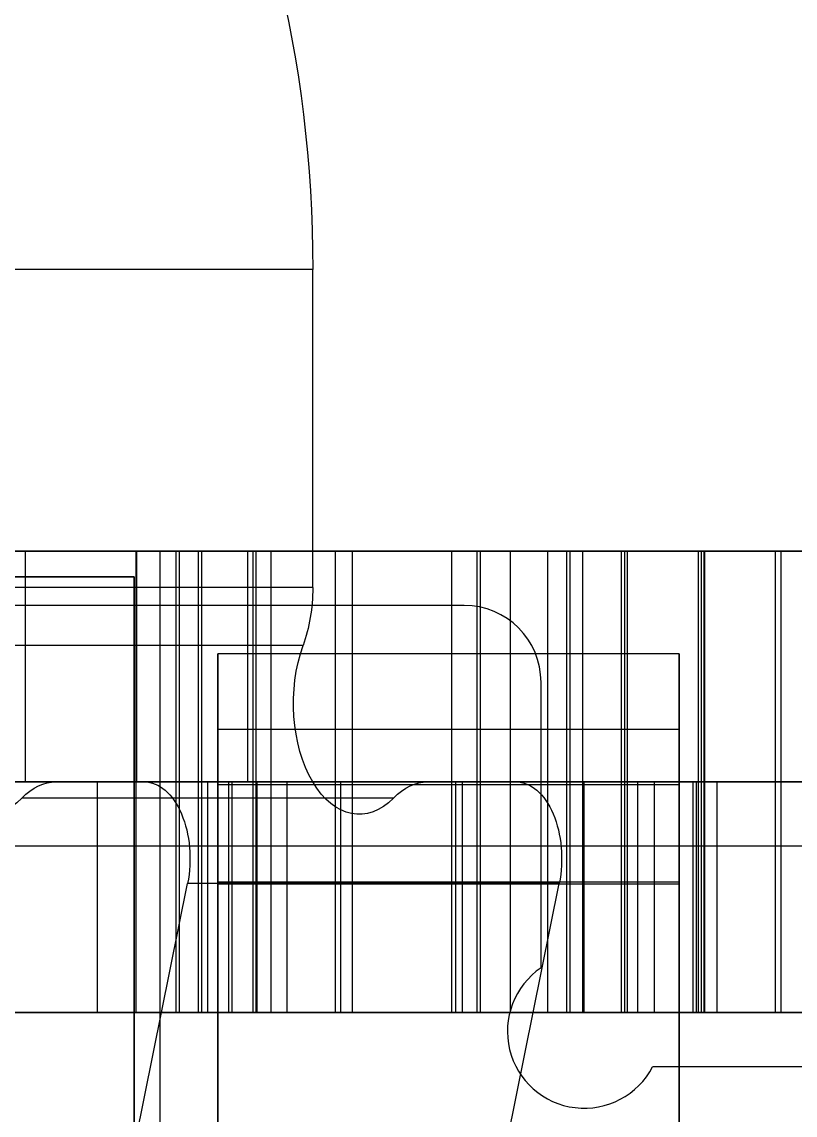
# Model space of a CAD drawing. Header units: millimetres. Extents: x -1736 to -633, y -290 to 351.
# Drawn here: x -717.12 to -686.95, y 277.99 to 320.66 of the extents above; entities that cross this region are included whole.
import ezdxf

# ---------------------------------------------------------------- set-up
doc = ezdxf.new("R2010")
doc.units = ezdxf.units.MM
doc.header["$MEASUREMENT"] = 0
doc.layers.add('The Irrigation System', color=7, linetype='Continuous', true_color=0x04feff)
doc.layers.add('The Wooden Frame', color=7, linetype='Continuous', true_color=0xd8b17e)

msp = doc.modelspace()

# ---------------------------------------------------------------- linework, layer by layer
at = {"layer": 'The Irrigation System'}
for p, q in [((-1311.736, 300, 110.11), (-711.736, 300, 110.11)), ((-1311.736, 300, -189.89), (-711.736, 300, -189.89)), ((-1311.736, 300, -39.89), (-711.736, 300, -39.89)), ((-711.736, 300, 110.11), (-711.736, 300, -189.89)), ((-711.736, 300, 110.11), (-711.736, 0, 110.11)), ((-711.736, 300, -189.89), (-711.736, 0, -189.89)), ((-711.736, 300, -39.89), (-711.736, 0, -39.89)), ((-1310.736, 299, 110.11), (-712.736, 299, 110.11)), ((-712.736, 299, -188.89), (-1310.736, 299, -188.89)), ((-1310.736, 299, -39.89), (-712.736, 299, -39.89)), ((-712.736, 299, 110.11), (-712.736, 299, -188.89)), ((-712.736, 299, 110.11), (-712.736, 1, 110.11)), ((-712.736, 1, -188.89), (-712.736, 299, -188.89)), ((-712.736, 299, -39.89), (-712.736, 1, -39.89))]:
    msp.add_line(p, q, dxfattribs=at)
at = {"layer": 'The Wooden Frame'}
for p, q in [((-705.773, 310.994, -285.668), (-720.274, 310.994, -275.003)), ((-705.773, 310.994, -285.668), (-720.274, 310.994, -275.003)), ((-705.773, 298.58, -285.668), (-705.773, 310.994, -285.668)), ((-705.773, 298.58, -285.668), (-705.773, 310.994, -285.668)), ((-1361.486, 300, 285.641), (-661.486, 300, 285.641)), ((-664.486, 300, 475.138), (-1358.486, 300, 475.138)), ((-992.435, 300, -208.39), (-661.736, 300, -208.39)), ((-992.435, 300, -208.39), (-661.736, 300, -208.39)), ((-648.675, 300, -474.14), (-878.027, 300, -474.14)), ((-648.675, 300, -474.14), (-878.027, 300, -474.14)), ((-707.413, 300, -288.952), (-738.674, 300, -331.46)), ((-707.413, 300, -288.952), (-738.674, 300, -331.46)), ((-716.989, 300, -276.643), (-716.989, 291, -276.643)), ((-716.989, 300, -276.643), (-708.317, 300, -283.021)), ((-716.989, 300, -276.643), (-716.989, 291, -276.643)), ((-716.989, 300, -276.643), (-708.317, 300, -283.021)), ((-636.736, 300, -758.39), (-712.681, 300, -758.39)), ((-712.681, 300, -758.39), (-712.681, 282, -758.39)), ((-636.736, 300, -758.39), (-712.681, 300, -758.39)), ((-712.681, 300, -758.39), (-712.681, 282, -758.39)), ((-712.653, 300, -279.832), (-712.653, 291, -279.832)), ((-712.653, 300, -279.832), (-712.653, 291, -279.832)), ((-711.116, 300, 107.11), (-711.116, 282, 107.11)), ((-711.116, 300, 107.11), (-711.116, 300, -186.89)), ((-711.116, 300, -186.89), (-711.116, 282, -186.89)), ((-711.116, 300, -39.89), (-711.116, 282, -39.89)), ((-693.504, 300, -48.89), (-711.116, 300, -48.89)), ((-710.988, 300, 138.138), (-710.988, 282, 138.138)), ((-710.988, 300, 138.138), (-710.988, 300, 113.138)), ((-710.988, 300, 113.138), (-710.988, 282, 113.138)), ((-710.988, 300, 125.638), (-710.988, 282, 125.638)), ((-710.237, 300, 109.231), (-710.237, 282, 109.231)), ((-710.237, 300, -189.011), (-710.237, 282, -189.011)), ((-710.109, 300, 111.017), (-710.109, 282, 111.017)), ((-708.317, 300, -283.021), (-708.317, 291, -283.021)), ((-708.317, 300, -283.021), (-708.317, 291, -283.021)), ((-690.616, 300, 110.11), (-708.116, 300, 110.11)), ((-708.116, 300, 110.11), (-708.116, 282, 110.11)), ((-708.116, 300, -189.89), (-708.116, 282, -189.89)), ((-708.116, 300, -189.89), (-700.356, 300, -189.89)), ((-707.988, 300, 110.138), (-707.988, 282, 110.138)), ((-707.988, 300, 110.138), (-690.488, 300, 110.138)), ((-707.413, 300, -288.952), (-707.413, 291, -288.952)), ((-707.413, 300, -288.952), (-707.413, 291, -288.952)), ((-704.899, 300, -285.535), (-704.899, 282, -285.535)), ((-704.899, 300, -285.535), (-704.899, 282, -285.535)), ((-704.236, 300, -189.89), (-704.236, 282, -189.89)), ((-700.356, 300, -189.89), (-700.356, 282, -189.89)), ((-699.366, 300, 110.11), (-699.366, 282, 110.11)), ((-699.238, 300, 110.138), (-699.238, 282, 110.138)), ((-698.068, 300, -188.993), (-698.068, 282, -188.993)), ((-696.616, 300, -194.529), (-696.616, 282, -194.529)), ((-696.616, 300, -194.529), (-696.616, 300, -204.89)), ((-696.616, 300, -204.89), (-696.616, 282, -204.89)), ((-696.616, 300, -199.71), (-696.616, 282, -199.71)), ((-695.878, 300, -190.107), (-695.878, 282, -190.107)), ((-695.737, 300, -207.011), (-695.737, 282, -207.011)), ((-695.254, 300, -192.483), (-695.254, 282, -192.483)), ((-693.739, 300, 395.135), (-693.739, 282, 395.135)), ((-693.616, 300, -207.89), (-693.616, 282, -207.89)), ((-693.616, 300, -207.89), (-679.616, 300, -207.89)), ((-693.509, 300, -49.052), (-693.509, 282, -49.052)), ((-693.509, 300, 176.108), (-693.509, 282, 176.108)), ((-690.741, 300, 398.137), (-690.741, 282, 398.137)), ((-690.737, 300, 392.137), (-690.737, 282, 392.137)), ((-690.616, 300, 110.11), (-690.616, 282, 110.11)), ((-690.511, 300, 179.11), (-690.511, 282, 179.11)), ((-690.509, 300, -52.052), (-690.509, 282, -52.052)), ((-690.509, 300, -46.052), (-690.509, 282, -46.052)), ((-690.507, 300, 173.11), (-690.507, 282, 173.11)), ((-690.488, 300, 110.138), (-690.488, 282, 110.138)), ((-687.739, 300, 395.139), (-687.739, 282, 395.139)), ((-680.866, 300, -48.89), (-687.513, 300, -48.89)), ((-687.509, 300, -49.052), (-687.509, 282, -49.052)), ((-687.509, 300, 176.113), (-687.509, 282, 176.113)), ((-705.773, 298.58, -285.668), (-720.274, 298.58, -275.003)), ((-705.773, 298.58, -285.668), (-720.274, 298.58, -275.003)), ((-699.866, 297.884, -207.89), (-993.486, 297.884, -207.89)), ((-699.866, 297.884, -189.89), (-993.486, 297.884, -189.89)), ((-699.866, 297.884, -207.89), (-993.486, 297.884, -207.89)), ((-699.866, 297.884, -189.89), (-993.486, 297.884, -189.89)), ((-699.866, 297.884, -207.89), (-699.866, 297.884, -189.89)), ((-699.866, 297.884, -207.89), (-699.866, 297.884, -189.89)), ((-706.149, 296.322, -286.179), (-720.65, 296.322, -275.515)), ((-706.149, 296.322, -286.179), (-720.65, 296.322, -275.515)), ((-691.477, 296, -705.837), (-709.477, 296, -705.837)), ((-691.477, 296, -733.551), (-709.477, 296, -733.551)), ((-709.477, 296, -705.837), (-709.477, 296, -733.551)), ((-691.477, 296, -705.837), (-691.477, 296, -733.551)), ((-696.866, 283.744, -207.89), (-696.866, 294.884, -207.89)), ((-696.866, 294.884, -207.89), (-696.866, 294.884, -189.89)), ((-696.866, 283.744, -189.89), (-696.866, 294.884, -189.89)), ((-696.866, 283.744, -207.89), (-696.866, 294.884, -207.89)), ((-696.866, 294.884, -207.89), (-696.866, 294.884, -189.89)), ((-696.866, 283.744, -189.89), (-696.866, 294.884, -189.89)), ((-691.477, 293.04, -702.878), (-709.477, 293.04, -702.878)), ((-709.477, 287.086, -702.878), (-709.477, 293.04, -702.878)), ((-691.477, 293.04, -736.511), (-709.477, 293.04, -736.511)), ((-709.477, 293.04, -736.511), (-709.477, 290.879, -736.511)), ((-691.477, 287.086, -702.878), (-691.477, 293.04, -702.878)), ((-691.477, 293.04, -736.511), (-691.477, 290.879, -736.511)), ((-1342.236, 291, 258.888), (-680.736, 291, 258.888)), ((-680.736, 291, 278.138), (-1342.236, 291, 278.138)), ((-992.435, 291, -208.39), (-661.736, 291, -208.39)), ((-992.435, 291, -208.39), (-661.736, 291, -208.39)), ((-680.736, 291, 475.138), (-974.986, 291, 475.138)), ((-707.413, 291, -288.952), (-738.674, 291, -331.46)), ((-707.413, 291, -288.952), (-738.674, 291, -331.46)), ((-720.407, 291, -274.13), (-707.958, 291, -257.203)), ((-720.407, 291, -274.13), (-707.958, 291, -257.203)), ((-708.317, 291, -283.021), (-716.989, 291, -276.643)), ((-708.317, 291, -283.021), (-716.989, 291, -276.643)), ((-701.282, 291, -279.562), (-715.783, 291, -268.897)), ((-712.34, 291, -264.215), (-715.783, 291, -268.897)), ((-701.282, 291, -279.562), (-715.783, 291, -268.897)), ((-712.34, 291, -264.215), (-715.783, 291, -268.897)), ((-714.183, 291, -265.666), (-714.183, 282, -265.666)), ((-714.183, 291, -265.666), (-714.183, 282, -265.666)), ((-636.736, 291, -758.39), (-712.681, 291, -758.39)), ((-636.736, 291, -758.39), (-712.681, 291, -758.39)), ((-700.205, 291, -262.905), (-712.653, 291, -279.832)), ((-700.205, 291, -262.905), (-712.653, 291, -279.832)), ((-697.839, 291, -274.88), (-712.34, 291, -264.215)), ((-697.839, 291, -274.88), (-712.34, 291, -264.215)), ((-711.116, 291, 107.11), (-711.116, 291, -186.89)), ((-710.988, 291, 138.138), (-710.988, 291, 113.138)), ((-709.88, 291, -734.667), (-709.88, 282, -734.667)), ((-709.88, 291, -704.721), (-709.88, 282, -704.721)), ((-709.88, 291, -734.667), (-709.88, 282, -734.667)), ((-709.88, 291, -704.721), (-709.88, 282, -704.721)), ((-709.066, 291, -732.517), (-709.066, 282, -732.517)), ((-709.066, 291, -732.517), (-709.066, 291, -706.872)), ((-709.066, 291, -706.872), (-709.066, 282, -706.872)), ((-709.066, 291, -719.694), (-709.066, 282, -719.694)), ((-690.816, 291, -719.694), (-709.066, 291, -719.694)), ((-709.066, 291, -732.517), (-709.066, 282, -732.517)), ((-709.066, 291, -732.517), (-709.066, 291, -706.872)), ((-709.066, 291, -706.872), (-709.066, 282, -706.872)), ((-709.066, 291, -719.694), (-709.066, 282, -719.694)), ((-690.816, 291, -719.694), (-709.066, 291, -719.694)), ((-708.933, 291, -736.762), (-708.933, 282, -736.762)), ((-708.933, 291, -702.626), (-708.933, 282, -702.626)), ((-708.933, 291, -736.762), (-708.933, 282, -736.762)), ((-708.933, 291, -702.626), (-708.933, 282, -702.626)), ((-690.616, 291, 110.11), (-708.116, 291, 110.11)), ((-708.116, 291, -189.89), (-700.356, 291, -189.89)), ((-707.988, 291, 110.138), (-690.488, 291, 110.138)), ((-707.958, 291, -257.203), (-707.958, 282, -257.203)), ((-707.958, 291, -257.203), (-692.451, 291, -268.608)), ((-707.958, 291, -257.203), (-707.958, 282, -257.203)), ((-707.958, 291, -257.203), (-692.451, 291, -268.608)), ((-707.413, 291, -288.952), (-707.413, 282, -288.952)), ((-707.413, 291, -288.952), (-707.413, 282, -288.952)), ((-706.781, 291, -737.571), (-706.781, 282, -737.571)), ((-706.781, 291, -701.817), (-706.781, 282, -701.817)), ((-706.781, 291, -737.571), (-706.781, 282, -737.571)), ((-706.781, 291, -701.817), (-706.781, 282, -701.817)), ((-692.451, 291, -268.608), (-704.899, 291, -285.535)), ((-704.899, 291, -285.535), (-704.899, 282, -285.535)), ((-704.899, 291, -285.535), (-704.899, 282, -285.535)), ((-692.451, 291, -268.608), (-704.899, 291, -285.535)), ((-704.899, 291, -285.535), (-704.899, 282, -285.535)), ((-704.899, 291, -285.535), (-704.899, 282, -285.535)), ((-695.195, 291, -736.619), (-704.688, 291, -736.619)), ((-704.688, 291, -736.619), (-704.688, 282, -736.619)), ((-704.688, 291, -702.769), (-704.688, 282, -702.769)), ((-704.688, 291, -702.769), (-695.195, 291, -702.769)), ((-695.195, 291, -736.619), (-704.688, 291, -736.619)), ((-704.688, 291, -736.619), (-704.688, 282, -736.619)), ((-704.688, 291, -702.769), (-704.688, 282, -702.769)), ((-704.688, 291, -702.769), (-695.195, 291, -702.769)), ((-697.839, 291, -274.88), (-701.282, 291, -279.562)), ((-697.839, 291, -274.88), (-701.282, 291, -279.562)), ((-700.205, 291, -262.905), (-700.205, 282, -262.905)), ((-700.205, 291, -262.905), (-700.205, 282, -262.905)), ((-699.941, 291, -736.619), (-699.941, 282, -736.619)), ((-699.941, 291, -702.769), (-699.941, 282, -702.769)), ((-699.941, 291, -736.619), (-699.941, 291, -702.769)), ((-699.941, 291, -736.619), (-699.941, 282, -736.619)), ((-699.941, 291, -702.769), (-699.941, 282, -702.769)), ((-699.941, 291, -736.619), (-699.941, 291, -702.769)), ((-696.616, 291, -194.529), (-696.616, 291, -204.89)), ((-695.195, 291, -736.619), (-695.195, 282, -736.619)), ((-695.195, 291, -702.769), (-695.195, 282, -702.769)), ((-695.195, 291, -736.619), (-695.195, 282, -736.619)), ((-695.195, 291, -702.769), (-695.195, 282, -702.769)), ((-693.616, 291, -207.89), (-679.616, 291, -207.89)), ((-693.102, 291, -701.817), (-693.102, 282, -701.817)), ((-693.102, 291, -737.571), (-693.102, 282, -737.571)), ((-693.102, 291, -701.817), (-693.102, 282, -701.817)), ((-693.102, 291, -737.571), (-693.102, 282, -737.571)), ((-692.451, 291, -268.608), (-692.451, 282, -268.608)), ((-692.451, 291, -268.608), (-692.451, 282, -268.608)), ((-690.95, 291, -702.626), (-690.95, 282, -702.626)), ((-690.95, 291, -736.762), (-690.95, 282, -736.762)), ((-690.95, 291, -702.626), (-690.95, 282, -702.626)), ((-690.95, 291, -736.762), (-690.95, 282, -736.762)), ((-690.816, 291, -706.872), (-690.816, 282, -706.872)), ((-690.816, 291, -706.872), (-690.816, 291, -732.517)), ((-690.816, 291, -732.517), (-690.816, 282, -732.517)), ((-690.816, 291, -719.694), (-690.816, 282, -719.694)), ((-690.816, 291, -706.872), (-690.816, 282, -706.872)), ((-690.816, 291, -706.872), (-690.816, 291, -732.517)), ((-690.816, 291, -732.517), (-690.816, 282, -732.517)), ((-690.816, 291, -719.694), (-690.816, 282, -719.694)), ((-690.002, 291, -704.721), (-690.002, 282, -704.721)), ((-690.002, 291, -734.667), (-690.002, 282, -734.667)), ((-690.002, 291, -704.721), (-690.002, 282, -704.721)), ((-690.002, 291, -734.667), (-690.002, 282, -734.667)), ((-691.477, 290.879, -736.511), (-709.477, 290.879, -736.511)), ((-702.62, 290.365, -281.38), (-717.121, 290.365, -270.716)), ((-702.62, 290.365, -281.38), (-717.121, 290.365, -270.716)), ((-1347.236, 288.5, 276.888), (-676.236, 288.5, 276.888)), ((-1347.236, 288.5, 258.888), (-676.236, 288.5, 258.888)), ((-1347.236, 288.5, 267.888), (-676.236, 288.5, 267.888)), ((-736.305, 159.653, -296.802), (-710.657, 287.035, -261.927)), ((-736.305, 159.653, -296.802), (-710.657, 287.035, -261.927)), ((-721.805, 159.653, -307.467), (-696.156, 287.035, -272.591)), ((-721.805, 159.653, -307.467), (-696.156, 287.035, -272.591)), ((-696.156, 287.035, -272.591), (-710.657, 287.035, -261.927)), ((-696.156, 287.035, -272.591), (-710.657, 287.035, -261.927)), ((-691.477, 287.086, -702.878), (-709.477, 287.086, -702.878)), ((-691.477, 287, -740.524), (-709.477, 287, -740.524)), ((-691.477, 287, -748.91), (-709.477, 287, -748.91)), ((-709.477, 287, -740.524), (-709.477, 287, -748.91)), ((-709.477, 287, -748.91), (-709.477, 13, -748.91)), ((-691.477, 287, -688.91), (-709.477, 287, -688.91)), ((-709.477, 13, -688.91), (-709.477, 287, -688.91)), ((-691.477, 287, -697.296), (-709.477, 287, -697.296)), ((-709.477, 287, -688.91), (-709.477, 287, -697.296)), ((-691.477, 287, -740.524), (-691.477, 287, -748.91)), ((-691.477, 287, -748.91), (-691.477, 13, -748.91)), ((-691.477, 13, -688.91), (-691.477, 287, -688.91)), ((-691.477, 287, -688.91), (-691.477, 287, -697.296)), ((-696.866, 283.744, -207.89), (-696.866, 283.744, -189.89)), ((-696.866, 283.744, -207.89), (-696.866, 283.744, -189.89)), ((-680.736, 282, 258.888), (-1342.236, 282, 258.888)), ((-1342.236, 282, 278.138), (-680.736, 282, 278.138)), ((-992.435, 282, -208.39), (-661.736, 282, -208.39)), ((-992.435, 282, -208.39), (-661.736, 282, -208.39)), ((-680.736, 282, 475.138), (-974.986, 282, 475.138)), ((-974.986, 282, 285.641), (-680.736, 282, 285.641)), ((-648.675, 282, -474.14), (-878.027, 282, -474.14)), ((-648.675, 282, -474.14), (-878.027, 282, -474.14)), ((-707.413, 282, -288.952), (-738.674, 282, -331.46)), ((-707.413, 282, -288.952), (-738.674, 282, -331.46)), ((-707.958, 282, -257.203), (-720.407, 282, -274.13)), ((-707.958, 282, -257.203), (-720.407, 282, -274.13)), ((-636.736, 282, -758.39), (-712.681, 282, -758.39)), ((-636.736, 282, -758.39), (-712.681, 282, -758.39)), ((-711.116, 282, 107.11), (-711.116, 282, -186.89)), ((-693.504, 282, -48.89), (-711.116, 282, -48.89)), ((-710.988, 282, 138.138), (-710.988, 282, 113.138)), ((-709.066, 282, -706.872), (-709.066, 282, -732.517)), ((-709.066, 282, -706.872), (-709.066, 282, -732.517)), ((-690.616, 282, 110.11), (-708.116, 282, 110.11)), ((-708.116, 282, -189.89), (-700.356, 282, -189.89)), ((-707.988, 282, 110.138), (-690.488, 282, 110.138)), ((-692.451, 282, -268.608), (-707.958, 282, -257.203)), ((-692.451, 282, -268.608), (-707.958, 282, -257.203)), ((-704.899, 282, -285.535), (-692.451, 282, -268.608)), ((-704.899, 282, -285.535), (-692.451, 282, -268.608)), ((-704.688, 282, -736.619), (-695.195, 282, -736.619)), ((-695.195, 282, -702.769), (-704.688, 282, -702.769)), ((-704.688, 282, -736.619), (-695.195, 282, -736.619)), ((-695.195, 282, -702.769), (-704.688, 282, -702.769)), ((-696.616, 282, -194.529), (-696.616, 282, -204.89)), ((-693.616, 282, -207.89), (-679.616, 282, -207.89)), ((-690.816, 282, -732.517), (-690.816, 282, -706.872)), ((-690.816, 282, -732.517), (-690.816, 282, -706.872)), ((-680.866, 282, -48.89), (-687.513, 282, -48.89)), ((-680.718, 279.884, -207.89), (-692.514, 279.884, -207.89)), ((-692.514, 279.884, -207.89), (-692.514, 279.884, -189.89)), ((-680.718, 279.884, -189.89), (-692.514, 279.884, -189.89)), ((-680.718, 279.884, -207.89), (-692.514, 279.884, -207.89)), ((-692.514, 279.884, -207.89), (-692.514, 279.884, -189.89)), ((-680.718, 279.884, -189.89), (-692.514, 279.884, -189.89))]:
    msp.add_line(p, q, dxfattribs=at)
at = {"layer": 'The Wooden Frame', "extrusion": (0, 1, 0)}
for centre in [(690.739, 395.137, 300), (690.509, -49.052, 300), (690.509, 176.11, 300), (690.739, 395.137, 291), (690.509, -49.052, 291), (690.509, 176.11, 291), (690.739, 395.137, 282), (690.509, -49.052, 282), (690.509, 176.11, 282)]:
    msp.add_circle(centre, 3, dxfattribs=at)
at = {"layer": 'The Wooden Frame', "extrusion": (0.805598, 4.10534e-15, -0.592462)}
msp.add_arc((310.994, -678.277, -399.322), 30, 270, 90, dxfattribs=at)
msp.add_arc((310.994, -678.277, -399.322), 30, 270, 90, dxfattribs=at)
at = {"layer": 'The Wooden Frame', "extrusion": (4.98537e-15, 1, 1.03625e-14)}
for centre in [(712.681, -708.39, 300), (712.681, -708.39, 300), (712.681, -708.39, 291), (712.681, -708.39, 291)]:
    msp.add_arc(centre, 50, 270, 321.3844, dxfattribs=at)
at = {"layer": 'The Wooden Frame', "extrusion": (0, 1, 0)}
for centre, radius, start, end in [((740.988, 138.138, 300), 30, 89.9565, 180), ((707.865, -285.987, 300), 3, 81.3319, 261.3319), ((707.865, -285.987, 300), 3, 81.3319, 261.3319), ((698.213, -191.99, 300), 3, 44.4108, 237.8306), ((740.988, 138.138, 291), 30, 89.9565, 180), ((707.988, 113.138, 291), 3, 270, 0), ((706.882, -734.573, 291), 3, 223.0052, 43.2672), ((706.882, -704.815, 291), 3, 316.7328, 136.9948), ((706.882, -734.573, 291), 3, 223.0052, 43.2672), ((706.882, -704.815, 291), 3, 316.7328, 136.9948), ((698.213, -191.99, 291), 3, 44.4108, 237.8306), ((693.001, -704.815, 291), 3, 43.0052, 223.2672), ((693.001, -734.573, 291), 3, 136.7328, 316.9948), ((693.001, -704.815, 291), 3, 43.0052, 223.2672), ((693.001, -734.573, 291), 3, 136.7328, 316.9948), ((740.988, 138.138, 282), 30, 89.9565, 180), ((707.988, 113.138, 282), 3, 270, 0), ((706.882, -734.573, 282), 3, 223.0052, 43.2672), ((706.882, -704.815, 282), 3, 316.7328, 136.9948), ((706.882, -734.573, 282), 3, 223.0052, 43.2672), ((706.882, -704.815, 282), 3, 316.7328, 136.9948), ((698.213, -191.99, 282), 3, 44.4108, 237.8306), ((693.001, -704.815, 282), 3, 43.0052, 223.2672), ((693.001, -734.573, 282), 3, 136.7328, 316.9948), ((693.001, -704.815, 282), 3, 43.0052, 223.2672), ((693.001, -734.573, 282), 3, 136.7328, 316.9948)]:
    msp.add_arc(centre, radius, start, end, dxfattribs=at)
at = {"layer": 'The Wooden Frame', "extrusion": (-7.6655e-14, 1, -1.04231e-13)}
msp.add_arc((719.955, -277.095, 300), 3, 81.3319, 171.3319, dxfattribs=at)
msp.add_arc((719.955, -277.095, 300), 3, 81.3319, 171.3319, dxfattribs=at)
at = {"layer": 'The Wooden Frame', "extrusion": (1.82976e-13, 1, -1.82976e-13)}
msp.add_arc((708.116, 107.11, 300), 3, 360, 90, dxfattribs=at)
at = {"layer": 'The Wooden Frame', "extrusion": (-1.37232e-13, 1, -1.37232e-13)}
for centre in [(708.116, -186.89, 300), (708.116, -186.89, 291)]:
    msp.add_arc(centre, 3, 270, 0, dxfattribs=at)
at = {"layer": 'The Wooden Frame', "extrusion": (4.57441e-14, 1, 4.57441e-14)}
msp.add_arc((707.988, 113.138, 300), 3, 270, 0, dxfattribs=at)
at = {"layer": 'The Wooden Frame', "extrusion": (-4.57441e-14, 1, -4.57441e-14)}
for centre in [(693.616, -204.89, 300), (693.616, -204.89, 291)]:
    msp.add_arc(centre, 3, 270, 360, dxfattribs=at)
at = {"layer": 'The Wooden Frame', "extrusion": (-5.88138e-14, 1, -5.88138e-14)}
for centre in [(690.616, 103.11, 300), (690.616, 103.11, 282)]:
    msp.add_arc(centre, 7, 90, 180, dxfattribs=at)
at = {"layer": 'The Wooden Frame', "extrusion": (-1.96096e-14, 1, -1.96168e-14)}
for centre in [(690.488, 103.138, 300), (690.488, 103.138, 291), (690.488, 103.138, 282)]:
    msp.add_arc(centre, 7, 90, 179.9792, dxfattribs=at)
at = {"layer": 'The Wooden Frame', "extrusion": (0.805598, -8.49204e-15, -0.592462)}
msp.add_arc((298.58, -652.611, -399.322), 4.333, 90, 121.3997, dxfattribs=at)
msp.add_arc((298.58, -652.611, -399.322), 4.333, 90, 121.3997, dxfattribs=at)
at = {"layer": 'The Wooden Frame'}
for centre, start, end in [((-699.866, 294.884, -207.89), 360, 90), ((-699.866, 294.884, -189.89), 360, 90), ((-699.866, 294.884, -207.89), 360, 90), ((-699.866, 294.884, -189.89), 360, 90), ((-695.177, 281.264, -207.89), 124.2518, 332.6019), ((-695.177, 281.264, -189.89), 124.2518, 332.6019), ((-695.177, 281.264, -207.89), 124.2518, 332.6019), ((-695.177, 281.264, -189.89), 124.2518, 332.6019)]:
    msp.add_arc(centre, 3, start, end, dxfattribs=at)
at = {"layer": 'The Wooden Frame', "extrusion": (0.805598, 2.48934e-14, -0.592462)}
msp.add_arc((294.064, -645.213, -417.322), 4.333, 148.6003, 301.3997, dxfattribs=at)
msp.add_arc((294.064, -645.213, -417.322), 4.333, 148.6003, 301.3997, dxfattribs=at)
at = {"layer": 'The Wooden Frame', "extrusion": (0.805598, 2.28415e-14, -0.592462)}
msp.add_arc((294.064, -645.213, -399.322), 4.333, 148.6003, 301.3997, dxfattribs=at)
msp.add_arc((294.064, -645.213, -399.322), 4.333, 148.6003, 301.3997, dxfattribs=at)
at = {"layer": 'The Wooden Frame', "extrusion": (1, 0, 0)}
for centre, radius, start, end in [((293.04, -705.837, -709.477), 2.96, 0, 90), ((293.04, -733.551, -709.477), 2.96, 270, 360), ((293.04, -705.837, -691.477), 2.96, 0, 90), ((285.943, -700.104, -709.477), 3, 69.3599, 292.3997), ((285.943, -700.104, -691.477), 3, 69.3599, 292.3997)]:
    msp.add_arc(centre, radius, start, end, dxfattribs=at)
at = {"layer": 'The Wooden Frame', "extrusion": (1, 9.27375e-14, -9.27375e-14)}
msp.add_arc((293.04, -733.551, -691.477), 2.96, 270, 0, dxfattribs=at)
at = {"layer": 'The Wooden Frame', "extrusion": (1.11459e-13, 1, 3.84841e-14)}
msp.add_arc((719.955, -277.095, 291), 3, 81.3319, 171.3319, dxfattribs=at)
msp.add_arc((719.955, -277.095, 291), 3, 81.3319, 171.3319, dxfattribs=at)
at = {"layer": 'The Wooden Frame', "extrusion": (0.805598, -1.40558e-14, -0.592462)}
msp.add_arc((286.667, -640.698, -417.322), 4.333, 328.6003, 360, dxfattribs=at)
msp.add_arc((286.667, -640.698, -417.322), 4.333, 328.6003, 360, dxfattribs=at)
at = {"layer": 'The Wooden Frame', "extrusion": (0.805598, 2.66666e-14, -0.592462)}
for centre in [(288, -634.886, -417.322), (288, -634.886, -417.322), (288, -634.886, -399.322), (288, -634.886, -399.322)]:
    msp.add_arc(centre, 3, 0, 108.7705, dxfattribs=at)
at = {"layer": 'The Wooden Frame', "extrusion": (1.37232e-13, 1, -1.37232e-13)}
msp.add_arc((708.116, 107.11, 291), 3, 360, 90, dxfattribs=at)
at = {"layer": 'The Wooden Frame', "extrusion": (-6.82848e-14, 1, -7.02358e-14)}
msp.add_arc((707.865, -285.987, 291), 3, 81.3319, 171.3318, dxfattribs=at)
msp.add_arc((707.865, -285.987, 291), 3, 81.3319, 171.3318, dxfattribs=at)
at = {"layer": 'The Wooden Frame', "extrusion": (3.39957e-14, 1, -8.37018e-15)}
msp.add_arc((707.865, -285.987, 291), 3, 171.3318, 261.3319, dxfattribs=at)
msp.add_arc((707.865, -285.987, 291), 3, 171.3318, 261.3319, dxfattribs=at)
at = {"layer": 'The Wooden Frame', "extrusion": (0.805598, -2.14937e-13, -0.592462)}
msp.add_arc((286.667, -640.698, -399.322), 4.333, 328.6003, 360, dxfattribs=at)
msp.add_arc((286.667, -640.698, -399.322), 4.333, 328.6003, 360, dxfattribs=at)
at = {"layer": 'The Wooden Frame', "extrusion": (-7.84184e-14, 1, -7.84184e-14)}
msp.add_arc((690.616, 103.11, 291), 7, 90, 180, dxfattribs=at)
at = {"layer": 'The Wooden Frame', "extrusion": (1, -1.99354e-14, 1.92685e-14)}
msp.add_arc((288.148, -737.753, -709.477), 3, 24.4547, 247.4945, dxfattribs=at)
at = {"layer": 'The Wooden Frame', "extrusion": (1, 1.99354e-14, -1.92685e-14)}
msp.add_arc((288.148, -737.753, -691.477), 3, 24.4547, 247.4945, dxfattribs=at)
at = {"layer": 'The Wooden Frame', "extrusion": (9.97075e-15, 1, 2.07249e-14)}
msp.add_arc((712.681, -708.39, 282), 50, 270, 321.3844, dxfattribs=at)
msp.add_arc((712.681, -708.39, 282), 50, 270, 321.3844, dxfattribs=at)
at = {"layer": 'The Wooden Frame', "extrusion": (4.57441e-14, 1, -4.57441e-14)}
msp.add_arc((708.116, 107.11, 282), 3, 360, 90, dxfattribs=at)
at = {"layer": 'The Wooden Frame', "extrusion": (-1.82976e-13, 1, -1.82976e-13)}
msp.add_arc((708.116, -186.89, 282), 3, 270, 0, dxfattribs=at)
at = {"layer": 'The Wooden Frame', "extrusion": (5.21156e-14, 1, -3.83275e-14)}
msp.add_arc((707.865, -285.987, 282), 3, 171.332, 261.3319, dxfattribs=at)
msp.add_arc((707.865, -285.987, 282), 3, 171.332, 261.3319, dxfattribs=at)
at = {"layer": 'The Wooden Frame', "extrusion": (-9.14881e-14, 1, -9.14881e-14)}
msp.add_arc((693.616, -204.89, 282), 3, 270, 360, dxfattribs=at)

doc.saveas('drawing.dxf')
